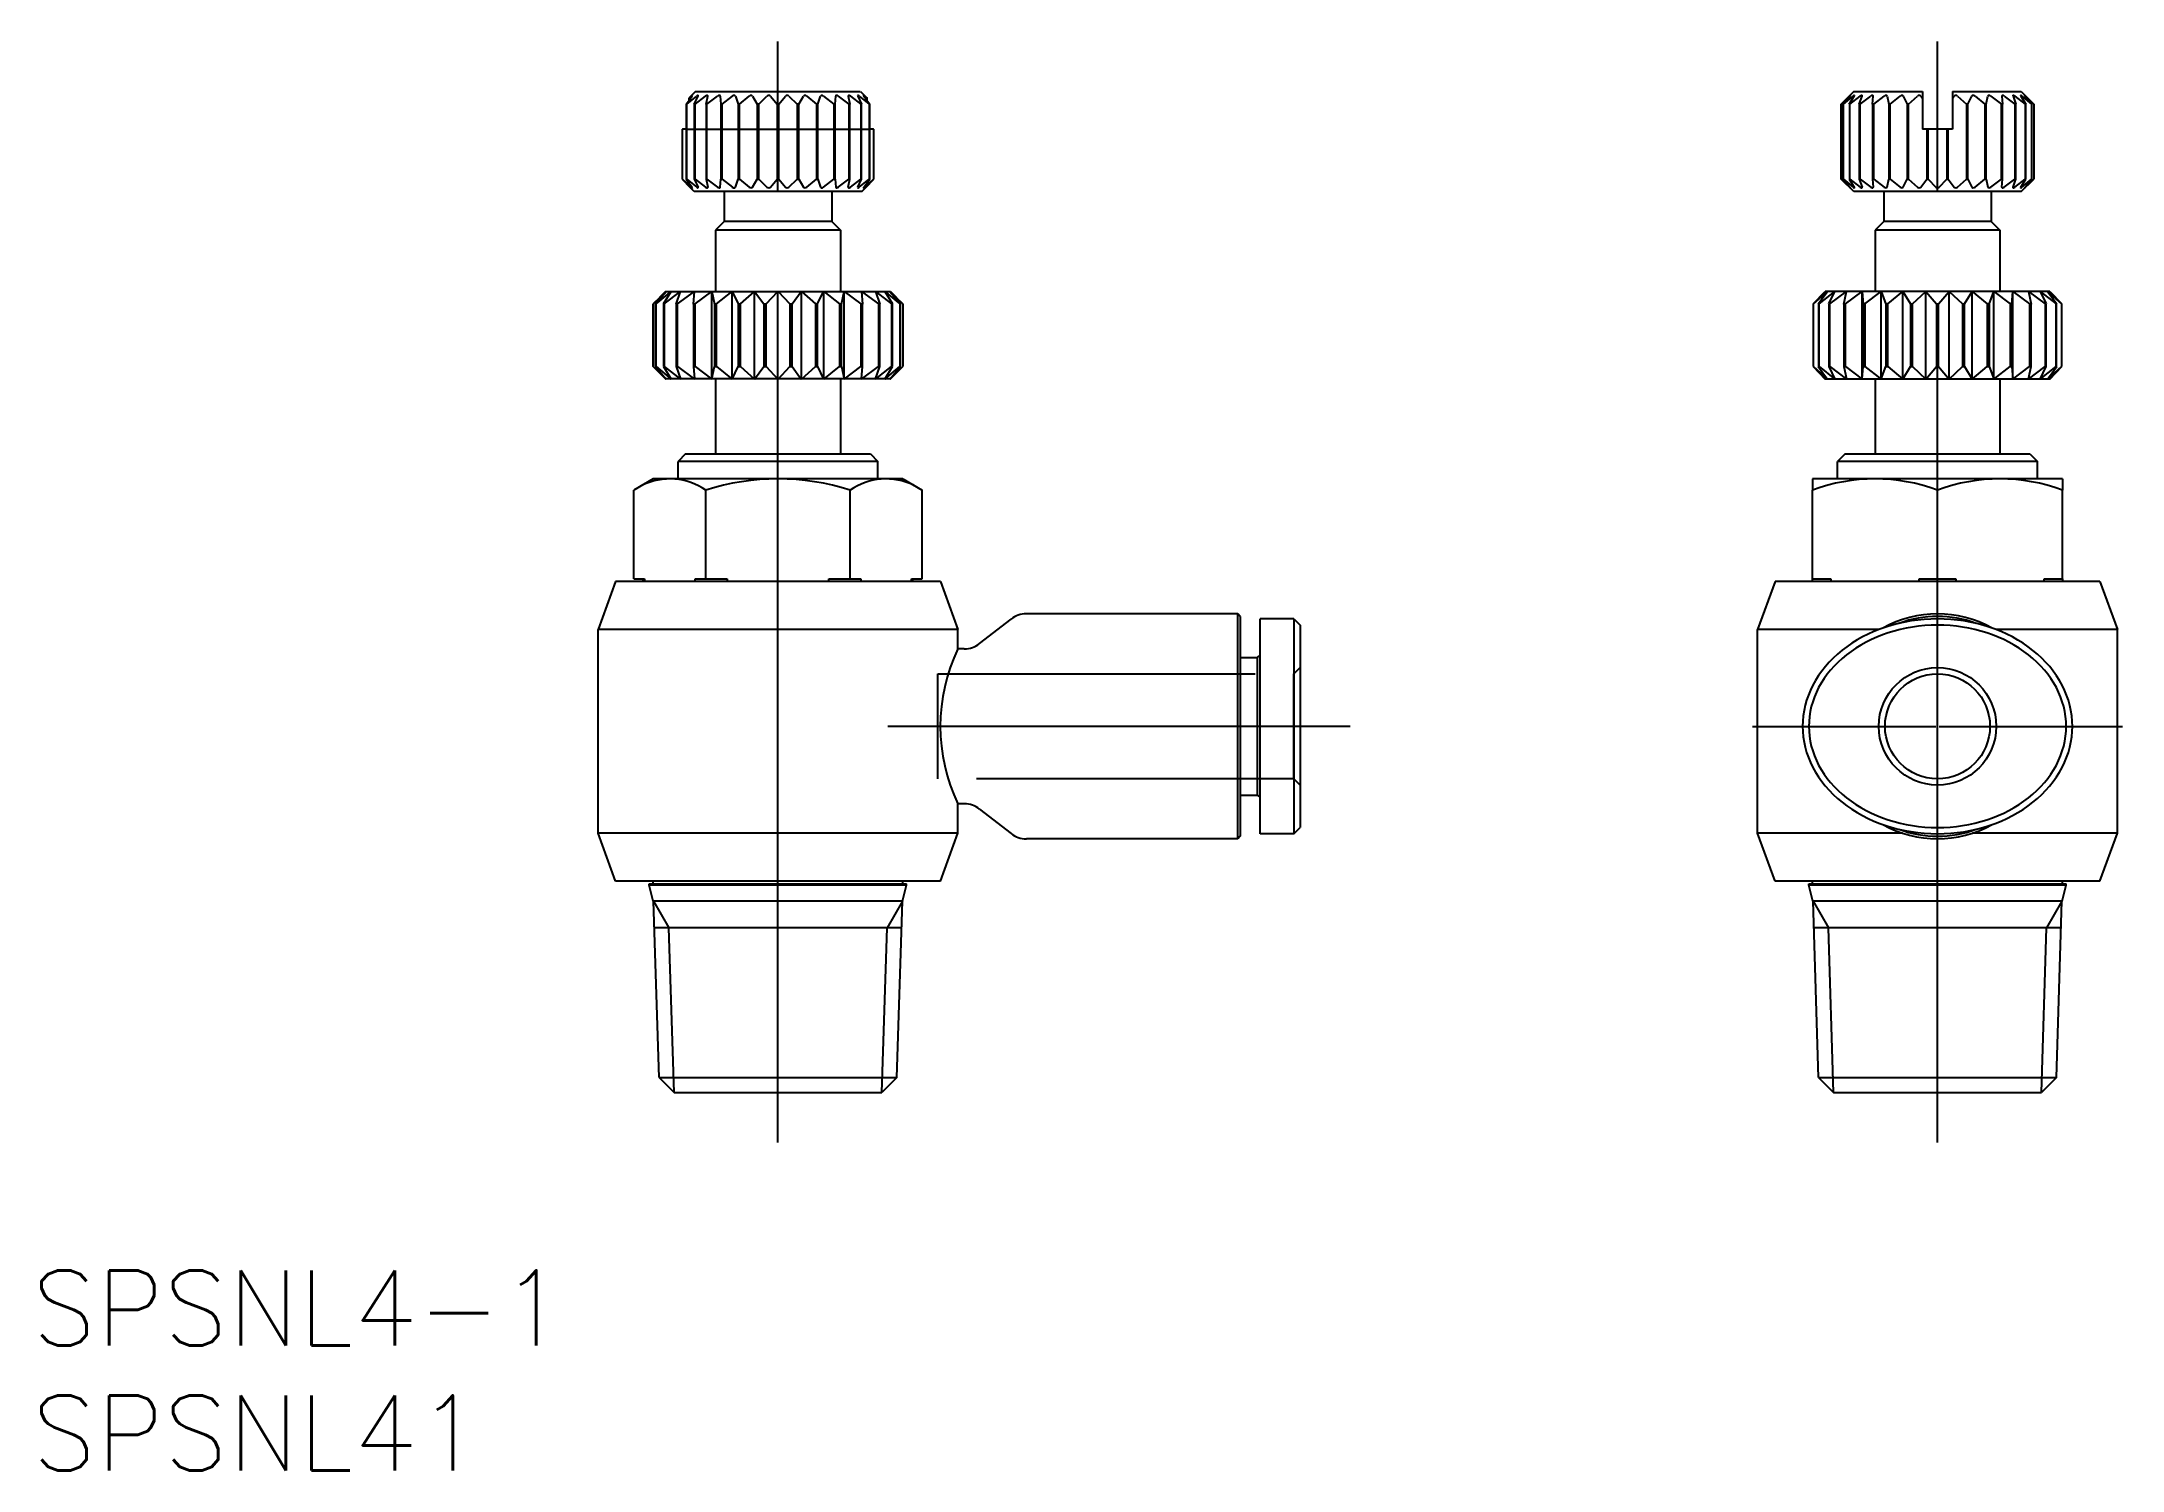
# Model space of a CAD drawing. Extents: x -75.9 to 7.4, y -29.8 to 27.4.
import ezdxf

# ---------------------------------------------------------------- set-up
doc = ezdxf.new("R2010")
doc.units = 0
doc.linetypes.add('CENTER', pattern=[50.8, 31.75, -6.35, 6.35, -6.35])
doc.linetypes.add('DASHED', pattern=[19.05, 12.7, -6.35])
doc.layers.get('0').update_dxf_attribs({"linetype": 'CONTINUOUS'})
doc.layers.add('CENTER', color=1, linetype='CENTER')
doc.styles.get("Standard").update_dxf_attribs({"font": 'txt.shx', "height": 3, "bigfont": 'bigfont.shx'})

# ---------------------------------------------------------------- blocks, each defined once
blk = doc.blocks.new('*U2')
at = {"color": 7, "linetype": 'CONTINUOUS'}
blk.add_text('SPSNL41', height=3, dxfattribs=at).set_placement((-76.274, -29.774))
blk = doc.blocks.new('*U3')
at = {"color": 7, "linetype": 'CONTINUOUS'}
blk.add_text('SPSNL4-1', height=3, dxfattribs=at).set_placement((-76.274, -24.774))

msp = doc.modelspace()

# ---------------------------------------------------------------- linework, layer by layer
at = {"color": 7, "linetype": 'CONTINUOUS'}
for p, q in [((-50.085, 24.901), (-49.852, 25.221)), ((-50.067, 24.901), (-49.667, 25.221)), ((-49.709, 25.4), (-49.98, 25.134)), ((-49.88, 25.22), (-49.98, 25.134)), ((-49.98, 25.134), (-49.98, 25.046)), ((-49.763, 24.9), (-49.61, 25.22)), ((-49.734, 24.901), (-49.311, 25.221)), ((-49.709, 25.4), (-43.118, 25.4)), ((-49.294, 24.9), (-49.227, 25.22)), ((-49.256, 24.901), (-48.828, 25.221)), ((-48.722, 25.22), (-48.7, 24.9)), ((-48.653, 24.901), (-48.24, 25.221)), ((-48.116, 25.22), (-48.006, 24.9)), ((-47.953, 24.901), (-47.572, 25.221)), ((-47.436, 25.221), (-47.242, 24.9)), ((-47.186, 24.901), (-46.854, 25.221)), ((-46.711, 25.221), (-46.442, 24.901)), ((-46.385, 24.901), (-46.116, 25.221)), ((-45.973, 25.221), (-45.641, 24.901)), ((-45.585, 24.9), (-45.391, 25.221)), ((-45.255, 25.221), (-44.873, 24.901)), ((-44.821, 24.9), (-44.711, 25.22)), ((-44.587, 25.221), (-44.173, 24.901)), ((-44.127, 24.9), (-44.104, 25.22)), ((-43.998, 25.221), (-43.571, 24.901)), ((-43.599, 25.22), (-43.532, 24.9)), ((-43.516, 25.221), (-43.093, 24.901)), ((-43.217, 25.22), (-43.064, 24.9)), ((-43.159, 25.221), (-42.76, 24.901)), ((-43.117, 25.4), (-42.847, 25.134)), ((-42.975, 25.221), (-42.742, 24.901)), ((-42.946, 25.22), (-42.847, 25.134)), ((-42.847, 25.046), (-42.847, 25.134)), ((-3.851, 24.901), (-3.518, 25.221)), ((-3.35, 25.4), (-3.85, 24.9)), ((-3.773, 24.901), (-3.504, 25.221)), ((-3.76, 24.901), (-3.379, 25.221)), ((-3.53, 24.9), (-3.336, 25.221)), ((-3.506, 24.901), (-3.093, 25.221)), ((-3.35, 25.4), (-0.6, 25.4)), ((-3.132, 24.9), (-3.022, 25.22)), ((-3.098, 24.901), (-2.671, 25.221)), ((-2.598, 24.9), (-2.576, 25.22)), ((-2.555, 24.901), (-2.133, 25.221)), ((-2.017, 25.22), (-1.95, 24.9)), ((-1.9, 24.901), (-1.501, 25.221)), ((-1.37, 25.22), (-1.217, 24.9)), ((-1.163, 24.901), (-0.804, 25.221)), ((-0.665, 25.22), (-0.6, 25.134)), ((-0.6, 25.4), (-0.6, 23.9)), ((0.6, 25.4), (3.35, 25.4)), ((0.6, 25.4), (0.6, 23.9)), ((0.6, 25.133), (0.664, 25.221)), ((0.804, 25.221), (1.163, 24.901)), ((1.217, 24.9), (1.37, 25.22)), ((1.501, 25.221), (1.9, 24.901)), ((1.95, 24.9), (2.017, 25.22)), ((2.133, 25.221), (2.555, 24.901)), ((2.576, 25.22), (2.598, 24.9)), ((2.671, 25.221), (3.098, 24.901)), ((3.022, 25.22), (3.132, 24.9)), ((3.093, 25.221), (3.506, 24.901)), ((3.336, 25.221), (3.53, 24.9)), ((3.35, 25.4), (3.85, 24.9)), ((3.379, 25.221), (3.76, 24.901)), ((3.504, 25.221), (3.773, 24.901)), ((3.518, 25.221), (3.851, 24.901)), ((-50.066, 24.9), (-50.084, 24.9)), ((-50.084, 24.9), (-50.084, 21.9)), ((-50.066, 21.9), (-50.066, 24.9)), ((-49.733, 24.9), (-49.762, 24.9)), ((-49.762, 24.9), (-49.762, 21.9)), ((-49.733, 21.9), (-49.733, 24.9)), ((-49.255, 24.9), (-49.294, 24.9)), ((-49.294, 24.9), (-49.294, 21.9)), ((-49.255, 21.9), (-49.255, 24.9)), ((-48.653, 24.9), (-48.7, 24.9)), ((-48.7, 24.9), (-48.7, 21.9)), ((-48.653, 21.9), (-48.653, 24.9)), ((-47.952, 24.9), (-48.006, 24.9)), ((-48.006, 24.9), (-48.006, 21.9)), ((-47.952, 21.9), (-47.952, 24.9)), ((-47.185, 24.9), (-47.242, 24.9)), ((-47.242, 24.9), (-47.242, 21.9)), ((-47.185, 21.9), (-47.185, 24.9)), ((-46.384, 24.9), (-46.443, 24.9)), ((-46.443, 24.9), (-46.443, 21.9)), ((-46.384, 21.9), (-46.384, 24.9)), ((-45.584, 24.9), (-45.642, 24.9)), ((-45.642, 24.9), (-45.642, 21.9)), ((-45.584, 21.9), (-45.584, 24.9)), ((-44.821, 24.9), (-44.874, 24.9)), ((-44.874, 24.9), (-44.874, 21.9)), ((-44.821, 21.9), (-44.821, 24.9)), ((-44.127, 24.9), (-44.174, 24.9)), ((-44.174, 24.9), (-44.174, 21.9)), ((-44.127, 21.9), (-44.127, 24.9)), ((-43.533, 24.9), (-43.572, 24.9)), ((-43.572, 24.9), (-43.572, 21.9)), ((-43.533, 21.9), (-43.533, 24.9)), ((-43.065, 24.9), (-43.094, 24.9)), ((-43.094, 24.9), (-43.094, 21.9)), ((-43.065, 21.9), (-43.065, 24.9)), ((-42.743, 24.9), (-42.761, 24.9)), ((-42.761, 24.9), (-42.761, 21.9)), ((-42.743, 21.9), (-42.743, 24.9)), ((-3.85, 21.9), (-3.85, 24.9)), ((-3.85, 24.9), (-3.85, 24.9)), ((-3.85, 24.9), (-3.85, 21.9)), ((-3.772, 24.9), (-3.772, 21.9)), ((-3.76, 24.9), (-3.772, 24.9)), ((-3.76, 21.9), (-3.76, 24.9)), ((-3.529, 24.9), (-3.529, 21.9)), ((-3.505, 24.9), (-3.529, 24.9)), ((-3.505, 21.9), (-3.505, 24.9)), ((-3.132, 24.9), (-3.132, 21.9)), ((-3.097, 24.9), (-3.132, 24.9)), ((-3.097, 21.9), (-3.097, 24.9)), ((-2.598, 24.9), (-2.598, 21.9)), ((-2.554, 24.9), (-2.598, 24.9)), ((-2.554, 21.9), (-2.554, 24.9)), ((-1.95, 24.9), (-1.95, 21.9)), ((-1.9, 24.9), (-1.95, 24.9)), ((-1.9, 21.9), (-1.9, 24.9)), ((-1.218, 24.9), (-1.218, 21.9)), ((-1.162, 24.9), (-1.218, 24.9)), ((-1.162, 21.9), (-1.162, 24.9)), ((1.162, 24.9), (1.162, 21.9)), ((1.218, 24.9), (1.162, 24.9)), ((1.218, 21.9), (1.218, 24.9)), ((1.9, 24.9), (1.9, 21.9)), ((1.95, 24.9), (1.9, 24.9)), ((1.95, 21.9), (1.95, 24.9)), ((2.554, 24.9), (2.554, 21.9)), ((2.598, 24.9), (2.554, 24.9)), ((2.598, 21.9), (2.598, 24.9)), ((3.097, 24.9), (3.097, 21.9)), ((3.132, 24.9), (3.097, 24.9)), ((3.132, 21.9), (3.132, 24.9)), ((3.505, 24.9), (3.505, 21.9)), ((3.529, 24.9), (3.505, 24.9)), ((3.529, 21.9), (3.529, 24.9)), ((3.76, 24.9), (3.76, 21.9)), ((3.772, 24.9), (3.76, 24.9)), ((3.772, 21.9), (3.772, 24.9)), ((3.85, 24.9), (3.85, 21.9)), ((3.85, 24.9), (3.85, 24.9)), ((3.85, 24.9), (3.85, 21.9)), ((-50.245, 23.9), (-50.239, 23.9)), ((-50.245, 23.9), (-50.245, 21.9)), ((-50.084, 23.9), (-50.239, 23.9)), ((-50.239, 21.9), (-50.239, 23.9)), ((-42.588, 23.9), (-42.743, 23.9)), ((-42.588, 23.9), (-42.581, 23.9)), ((-42.588, 23.9), (-42.588, 21.9)), ((-42.581, 21.9), (-42.581, 23.9)), ((0.6, 23.9), (-0.6, 23.9)), ((-0.432, 23.9), (-0.432, 21.9)), ((-0.373, 21.9), (-0.373, 23.9)), ((0.373, 23.9), (0.373, 21.9)), ((0.432, 21.9), (0.432, 23.9)), ((-50.246, 21.899), (-49.944, 21.579)), ((-50.245, 21.9), (-50.239, 21.9)), ((-50.24, 21.899), (-49.881, 21.579)), ((-50.085, 21.899), (-49.852, 21.579)), ((-50.084, 21.9), (-50.066, 21.9)), ((-50.067, 21.899), (-49.667, 21.579)), ((-49.763, 21.9), (-49.61, 21.58)), ((-49.762, 21.9), (-49.733, 21.9)), ((-49.734, 21.899), (-49.311, 21.579)), ((-49.294, 21.9), (-49.255, 21.9)), ((-49.294, 21.9), (-49.227, 21.58)), ((-49.256, 21.899), (-48.828, 21.579)), ((-48.722, 21.58), (-48.7, 21.9)), ((-48.7, 21.9), (-48.653, 21.9)), ((-48.653, 21.899), (-48.24, 21.579)), ((-48.116, 21.58), (-48.006, 21.9)), ((-48.006, 21.9), (-47.952, 21.9)), ((-47.953, 21.899), (-47.572, 21.579)), ((-47.436, 21.579), (-47.242, 21.9)), ((-47.242, 21.9), (-47.185, 21.9)), ((-47.186, 21.899), (-46.854, 21.579)), ((-46.711, 21.579), (-46.442, 21.899)), ((-46.443, 21.9), (-46.384, 21.9)), ((-46.385, 21.899), (-46.116, 21.579)), ((-45.973, 21.579), (-45.641, 21.899)), ((-45.642, 21.9), (-45.584, 21.9)), ((-45.585, 21.9), (-45.391, 21.579)), ((-45.255, 21.579), (-44.873, 21.899)), ((-44.874, 21.9), (-44.821, 21.9)), ((-44.821, 21.9), (-44.711, 21.58)), ((-44.587, 21.579), (-44.173, 21.899)), ((-44.174, 21.9), (-44.127, 21.9)), ((-44.127, 21.9), (-44.104, 21.58)), ((-43.998, 21.579), (-43.571, 21.899)), ((-43.599, 21.58), (-43.532, 21.9)), ((-43.572, 21.9), (-43.533, 21.9)), ((-43.516, 21.579), (-43.093, 21.899)), ((-43.217, 21.58), (-43.064, 21.9)), ((-43.159, 21.579), (-42.76, 21.899)), ((-43.094, 21.9), (-43.065, 21.9)), ((-42.975, 21.579), (-42.742, 21.899)), ((-42.946, 21.579), (-42.587, 21.899)), ((-42.883, 21.579), (-42.581, 21.899)), ((-42.761, 21.9), (-42.743, 21.9)), ((-42.588, 21.9), (-42.581, 21.9)), ((-3.851, 21.899), (-3.518, 21.579)), ((-3.85, 21.9), (-3.85, 21.9)), ((-3.35, 21.4), (-3.85, 21.9)), ((-3.773, 21.899), (-3.504, 21.579)), ((-3.772, 21.9), (-3.76, 21.9)), ((-3.76, 21.899), (-3.379, 21.579)), ((-3.53, 21.9), (-3.336, 21.579)), ((-3.529, 21.9), (-3.505, 21.9)), ((-3.506, 21.899), (-3.093, 21.579)), ((-3.132, 21.9), (-3.022, 21.58)), ((-3.132, 21.9), (-3.097, 21.9)), ((-3.098, 21.899), (-2.671, 21.579)), ((-2.598, 21.9), (-2.576, 21.58)), ((-2.598, 21.9), (-2.554, 21.9)), ((-2.555, 21.899), (-2.133, 21.579)), ((-2.017, 21.58), (-1.95, 21.9)), ((-1.95, 21.9), (-1.9, 21.9)), ((-1.9, 21.899), (-1.501, 21.579)), ((-1.37, 21.58), (-1.217, 21.9)), ((-1.218, 21.9), (-1.162, 21.9)), ((-1.163, 21.899), (-0.804, 21.579)), ((-0.664, 21.579), (-0.431, 21.899)), ((-0.432, 21.9), (-0.373, 21.9)), ((-0.374, 21.899), (-0.072, 21.579)), ((0.072, 21.579), (0.374, 21.899)), ((0.373, 21.9), (0.432, 21.9)), ((0.431, 21.899), (0.664, 21.579)), ((0.804, 21.579), (1.163, 21.899)), ((1.162, 21.9), (1.218, 21.9)), ((1.217, 21.9), (1.37, 21.58)), ((1.501, 21.579), (1.9, 21.899)), ((1.9, 21.9), (1.95, 21.9)), ((1.95, 21.9), (2.017, 21.58)), ((2.133, 21.579), (2.555, 21.899)), ((2.554, 21.9), (2.598, 21.9)), ((2.576, 21.58), (2.598, 21.9)), ((2.671, 21.579), (3.098, 21.899)), ((3.022, 21.58), (3.132, 21.9)), ((3.093, 21.579), (3.506, 21.899)), ((3.097, 21.9), (3.132, 21.9)), ((3.336, 21.579), (3.53, 21.9)), ((3.35, 21.4), (3.85, 21.9)), ((3.379, 21.579), (3.76, 21.899)), ((3.504, 21.579), (3.773, 21.899)), ((3.505, 21.9), (3.529, 21.9)), ((3.518, 21.579), (3.851, 21.899)), ((3.76, 21.9), (3.772, 21.9)), ((3.85, 21.9), (3.85, 21.9)), ((-49.913, 21.55), (-49.944, 21.579)), ((-49.763, 21.4), (-49.913, 21.55)), ((-43.063, 21.4), (-49.763, 21.4)), ((-48.563, 21.4), (-48.563, 20.2)), ((-44.263, 21.4), (-44.263, 20.2)), ((-43.063, 21.4), (-42.913, 21.55)), ((-42.946, 21.579), (-42.946, 21.579)), ((-42.913, 21.55), (-42.883, 21.579)), ((3.35, 21.4), (-3.35, 21.4)), ((-2.15, 21.4), (-2.15, 20.2)), ((2.15, 21.4), (2.15, 20.2)), ((-48.563, 20.2), (-48.913, 19.85)), ((-44.263, 20.2), (-48.563, 20.2)), ((-44.263, 20.2), (-43.913, 19.85)), ((-2.15, 20.2), (-2.5, 19.85)), ((2.15, 20.2), (-2.15, 20.2)), ((2.15, 20.2), (2.5, 19.85)), ((-43.913, 19.85), (-48.913, 19.85)), ((-48.913, 19.85), (-48.913, 17.4)), ((-43.913, 19.85), (-43.913, 17.4)), ((2.5, 19.85), (-2.5, 19.85)), ((-2.5, 19.85), (-2.5, 17.4)), ((2.5, 19.85), (2.5, 17.4)), ((-51.415, 16.902), (-50.891, 17.402)), ((-50.913, 17.4), (-51.413, 16.9)), ((-51.413, 16.9), (-51.413, 16.9)), ((-51.413, 16.9), (-51.413, 14.4)), ((-51.413, 14.4), (-51.413, 16.9)), ((-51.315, 16.901), (-50.891, 17.402)), ((-51.294, 16.9), (-51.313, 16.9)), ((-51.313, 16.9), (-51.313, 14.4)), ((-51.296, 16.902), (-50.695, 17.402)), ((-51.294, 14.4), (-51.294, 16.9)), ((-51.001, 16.901), (-50.695, 17.401)), ((-50.962, 16.9), (-50.999, 16.9)), ((-50.999, 16.9), (-50.999, 14.4)), ((-50.964, 16.902), (-50.312, 17.402)), ((-50.962, 14.4), (-50.962, 16.9)), ((-50.913, 17.4), (-41.913, 17.4)), ((-50.486, 16.9), (-50.312, 17.4)), ((-50.431, 16.9), (-50.485, 16.9)), ((-50.485, 16.9), (-50.485, 14.4)), ((-50.433, 16.902), (-49.759, 17.403)), ((-50.431, 14.4), (-50.431, 16.9)), ((-49.793, 16.9), (-49.758, 17.4)), ((-49.725, 16.9), (-49.793, 16.9)), ((-49.793, 16.9), (-49.793, 14.4)), ((-49.726, 16.902), (-49.06, 17.403)), ((-49.725, 14.4), (-49.725, 16.9)), ((-49.058, 13.9), (-49.058, 17.4)), ((-49.058, 17.4), (-48.952, 16.9)), ((-48.874, 16.9), (-48.953, 16.9)), ((-48.953, 16.9), (-48.953, 14.4)), ((-48.875, 16.902), (-48.246, 17.402)), ((-48.874, 14.4), (-48.874, 16.9)), ((-48.244, 13.9), (-48.244, 17.4)), ((-48.242, 17.401), (-48.001, 16.901)), ((-47.915, 16.9), (-48.002, 16.9)), ((-48.002, 16.9), (-48.002, 14.4)), ((-47.917, 16.902), (-47.351, 17.402)), ((-47.915, 14.4), (-47.915, 16.9)), ((-47.349, 13.9), (-47.349, 17.4)), ((-47.347, 17.401), (-46.98, 16.901)), ((-46.891, 16.9), (-46.981, 16.9)), ((-46.981, 16.9), (-46.981, 14.4)), ((-46.892, 16.902), (-46.415, 17.402)), ((-46.891, 14.4), (-46.891, 16.9)), ((-46.413, 13.9), (-46.413, 17.4)), ((-46.411, 17.402), (-45.935, 16.902)), ((-45.845, 16.9), (-45.936, 16.9)), ((-45.936, 16.9), (-45.936, 14.4)), ((-45.847, 16.901), (-45.48, 17.401)), ((-45.845, 14.4), (-45.845, 16.9)), ((-45.478, 13.9), (-45.478, 17.4)), ((-45.476, 17.402), (-44.91, 16.902)), ((-44.825, 16.9), (-44.912, 16.9)), ((-44.912, 16.9), (-44.912, 14.4)), ((-44.826, 16.901), (-44.585, 17.401)), ((-44.825, 14.4), (-44.825, 16.9)), ((-44.583, 13.9), (-44.583, 17.4)), ((-44.581, 17.402), (-43.951, 16.902)), ((-43.874, 16.9), (-43.953, 16.9)), ((-43.953, 16.9), (-43.953, 14.4)), ((-43.875, 16.9), (-43.769, 17.4)), ((-43.874, 14.4), (-43.874, 16.9)), ((-43.768, 13.9), (-43.768, 17.4)), ((-43.766, 17.403), (-43.1, 16.902)), ((-43.034, 16.9), (-43.102, 16.9)), ((-43.102, 16.9), (-43.102, 14.4)), ((-43.069, 17.4), (-43.034, 16.9)), ((-43.067, 17.403), (-42.394, 16.902)), ((-43.034, 14.4), (-43.034, 16.9)), ((-42.515, 17.4), (-42.341, 16.9)), ((-42.514, 17.402), (-41.863, 16.902)), ((-42.342, 16.9), (-42.395, 16.9)), ((-42.395, 16.9), (-42.395, 14.4)), ((-42.342, 14.4), (-42.342, 16.9)), ((-42.132, 17.402), (-41.531, 16.902)), ((-42.132, 17.401), (-41.826, 16.901)), ((-41.936, 17.402), (-41.512, 16.901)), ((-41.936, 17.402), (-41.412, 16.902)), ((-41.913, 17.4), (-41.413, 16.9)), ((-41.827, 16.9), (-41.864, 16.9)), ((-41.864, 16.9), (-41.864, 14.4)), ((-41.827, 14.4), (-41.827, 16.9)), ((-41.513, 16.9), (-41.532, 16.9)), ((-41.532, 16.9), (-41.532, 14.4)), ((-41.513, 14.4), (-41.513, 16.9)), ((-41.413, 16.9), (-41.414, 16.9)), ((-41.414, 16.9), (-41.414, 14.4)), ((-41.413, 16.9), (-41.413, 14.4)), ((-4.979, 16.902), (-4.502, 17.402)), ((-4.977, 16.9), (-4.977, 14.4)), ((-4.968, 16.9), (-4.977, 16.9)), ((-4.969, 16.902), (-4.404, 17.402)), ((-4.968, 14.4), (-4.968, 16.9)), ((-4.771, 16.901), (-4.404, 17.401)), ((-4.769, 16.9), (-4.769, 14.4)), ((-4.741, 16.9), (-4.769, 16.9)), ((-4.743, 16.902), (-4.113, 17.402)), ((-4.741, 14.4), (-4.741, 16.9)), ((4.502, 17.402), (-4.502, 17.402)), ((-4.354, 16.901), (-4.113, 17.401)), ((-4.353, 16.9), (-4.353, 14.4)), ((-4.307, 16.9), (-4.353, 16.9)), ((-4.309, 16.902), (-3.642, 17.403)), ((-4.307, 14.4), (-4.307, 16.9)), ((-3.747, 16.9), (-3.641, 17.4)), ((-3.746, 16.9), (-3.746, 14.4)), ((-3.685, 16.9), (-3.746, 16.9)), ((-3.687, 16.902), (-3.013, 17.403)), ((-3.685, 14.4), (-3.685, 16.9)), ((-3.011, 13.9), (-3.011, 17.4)), ((-3.011, 17.4), (-2.976, 16.9)), ((-2.976, 16.9), (-2.976, 14.4)), ((-2.902, 16.9), (-2.976, 16.9)), ((-2.903, 16.902), (-2.252, 17.402)), ((-2.902, 14.4), (-2.902, 16.9)), ((-2.25, 13.9), (-2.25, 17.4)), ((-2.249, 17.4), (-2.074, 16.9)), ((-2.075, 16.9), (-2.075, 14.4)), ((-1.992, 16.9), (-2.075, 16.9)), ((-1.993, 16.902), (-1.393, 17.402)), ((-1.992, 14.4), (-1.992, 16.9)), ((-1.391, 13.9), (-1.391, 17.4)), ((-1.389, 17.401), (-1.083, 16.901)), ((-1.084, 16.9), (-1.084, 14.4)), ((-0.995, 16.9), (-1.084, 16.9)), ((-0.996, 16.902), (-0.472, 17.402)), ((-0.995, 14.4), (-0.995, 16.9)), ((-0.47, 13.9), (-0.47, 17.4)), ((-0.468, 17.402), (-0.044, 16.901)), ((-0.046, 16.9), (-0.046, 14.4)), ((0.046, 16.9), (-0.046, 16.9)), ((0.044, 16.901), (0.468, 17.402)), ((0.046, 14.4), (0.046, 16.9)), ((0.47, 13.9), (0.47, 17.4)), ((0.472, 17.402), (0.996, 16.902)), ((0.995, 16.9), (0.995, 14.4)), ((1.084, 16.9), (0.995, 16.9)), ((1.083, 16.901), (1.389, 17.401)), ((1.084, 14.4), (1.084, 16.9)), ((1.391, 13.9), (1.391, 17.4)), ((1.393, 17.402), (1.993, 16.902)), ((1.992, 16.9), (1.992, 14.4)), ((2.075, 16.9), (1.992, 16.9)), ((2.074, 16.9), (2.249, 17.4)), ((2.075, 14.4), (2.075, 16.9)), ((2.25, 13.9), (2.25, 17.4)), ((2.252, 17.402), (2.903, 16.902)), ((2.902, 16.9), (2.902, 14.4)), ((2.976, 16.9), (2.902, 16.9)), ((2.976, 16.9), (3.011, 17.4)), ((2.976, 14.4), (2.976, 16.9)), ((3.011, 13.9), (3.011, 17.4)), ((3.013, 17.403), (3.687, 16.902)), ((3.641, 17.4), (3.747, 16.9)), ((3.642, 17.403), (4.309, 16.902)), ((3.685, 16.9), (3.685, 14.4)), ((3.746, 16.9), (3.685, 16.9)), ((3.746, 14.4), (3.746, 16.9)), ((4.113, 17.402), (4.743, 16.902)), ((4.113, 17.401), (4.354, 16.901)), ((4.307, 16.9), (4.307, 14.4)), ((4.353, 16.9), (4.307, 16.9)), ((4.353, 14.4), (4.353, 16.9)), ((4.404, 17.402), (4.969, 16.902)), ((4.404, 17.401), (4.771, 16.901)), ((4.502, 17.402), (4.979, 16.902)), ((4.741, 16.9), (4.741, 14.4)), ((4.769, 16.9), (4.741, 16.9)), ((4.769, 14.4), (4.769, 16.9)), ((4.968, 16.9), (4.968, 14.4)), ((4.977, 16.9), (4.968, 16.9)), ((4.977, 14.4), (4.977, 16.9)), ((-51.415, 14.398), (-50.891, 13.898)), ((-51.413, 14.4), (-51.413, 14.4)), ((-50.913, 13.9), (-51.413, 14.4)), ((-51.315, 14.399), (-50.891, 13.898)), ((-51.313, 14.4), (-51.294, 14.4)), ((-51.296, 14.398), (-50.695, 13.898)), ((-51.001, 14.399), (-50.695, 13.899)), ((-50.999, 14.4), (-50.962, 14.4)), ((-50.964, 14.398), (-50.312, 13.898)), ((-50.486, 14.4), (-50.312, 13.9)), ((-50.485, 14.4), (-50.431, 14.4)), ((-50.433, 14.398), (-49.759, 13.897)), ((-49.793, 14.4), (-49.725, 14.4)), ((-49.793, 14.4), (-49.758, 13.9)), ((-49.726, 14.398), (-49.06, 13.897)), ((-49.058, 13.9), (-48.952, 14.4)), ((-48.953, 14.4), (-48.874, 14.4)), ((-48.875, 14.398), (-48.246, 13.898)), ((-48.242, 13.899), (-48.001, 14.399)), ((-48.002, 14.4), (-47.915, 14.4)), ((-47.917, 14.398), (-47.351, 13.898)), ((-47.347, 13.899), (-46.98, 14.399)), ((-46.981, 14.4), (-46.891, 14.4)), ((-46.892, 14.398), (-46.415, 13.898)), ((-46.411, 13.898), (-45.935, 14.398)), ((-45.936, 14.4), (-45.845, 14.4)), ((-45.847, 14.399), (-45.48, 13.899)), ((-45.476, 13.898), (-44.91, 14.398)), ((-44.912, 14.4), (-44.825, 14.4)), ((-44.826, 14.399), (-44.585, 13.899)), ((-44.581, 13.898), (-43.951, 14.398)), ((-43.953, 14.4), (-43.874, 14.4)), ((-43.875, 14.4), (-43.769, 13.9)), ((-43.766, 13.897), (-43.1, 14.398)), ((-43.102, 14.4), (-43.034, 14.4)), ((-43.069, 13.9), (-43.034, 14.4)), ((-43.067, 13.897), (-42.394, 14.398)), ((-42.515, 13.9), (-42.341, 14.4)), ((-42.514, 13.898), (-41.863, 14.398)), ((-42.395, 14.4), (-42.342, 14.4)), ((-42.132, 13.899), (-41.826, 14.399)), ((-42.132, 13.898), (-41.531, 14.398)), ((-41.936, 13.898), (-41.512, 14.399)), ((-41.936, 13.898), (-41.412, 14.398)), ((-41.913, 13.9), (-41.413, 14.4)), ((-41.864, 14.4), (-41.827, 14.4)), ((-41.532, 14.4), (-41.513, 14.4)), ((-41.414, 14.4), (-41.413, 14.4)), ((-4.979, 14.398), (-4.502, 13.898)), ((-4.977, 14.4), (-4.968, 14.4)), ((-4.969, 14.398), (-4.404, 13.898)), ((-4.771, 14.399), (-4.404, 13.899)), ((-4.769, 14.4), (-4.741, 14.4)), ((-4.743, 14.398), (-4.113, 13.898)), ((-4.354, 14.399), (-4.113, 13.899)), ((-4.353, 14.4), (-4.307, 14.4)), ((-4.309, 14.398), (-3.642, 13.897)), ((-3.747, 14.4), (-3.641, 13.9)), ((-3.746, 14.4), (-3.685, 14.4)), ((-3.687, 14.398), (-3.013, 13.897)), ((-3.011, 13.9), (-2.976, 14.4)), ((-2.976, 14.4), (-2.902, 14.4)), ((-2.903, 14.398), (-2.252, 13.898)), ((-2.249, 13.9), (-2.074, 14.4)), ((-2.075, 14.4), (-1.992, 14.4)), ((-1.993, 14.398), (-1.393, 13.898)), ((-1.389, 13.899), (-1.083, 14.399)), ((-1.084, 14.4), (-0.995, 14.4)), ((-0.996, 14.398), (-0.472, 13.898)), ((-0.468, 13.898), (-0.044, 14.399)), ((-0.046, 14.4), (0.046, 14.4)), ((0.044, 14.399), (0.468, 13.898)), ((0.472, 13.898), (0.996, 14.398)), ((0.995, 14.4), (1.084, 14.4)), ((1.083, 14.399), (1.389, 13.899)), ((1.393, 13.898), (1.993, 14.398)), ((1.992, 14.4), (2.075, 14.4)), ((2.074, 14.4), (2.249, 13.9)), ((2.252, 13.898), (2.903, 14.398)), ((2.902, 14.4), (2.976, 14.4)), ((2.976, 14.4), (3.011, 13.9)), ((3.013, 13.897), (3.687, 14.398)), ((3.641, 13.9), (3.747, 14.4)), ((3.642, 13.897), (4.309, 14.398)), ((3.685, 14.4), (3.746, 14.4)), ((4.113, 13.899), (4.354, 14.399)), ((4.113, 13.898), (4.743, 14.398)), ((4.307, 14.4), (4.353, 14.4)), ((4.404, 13.899), (4.771, 14.399)), ((4.404, 13.898), (4.969, 14.398)), ((4.502, 13.898), (4.979, 14.398)), ((4.741, 14.4), (4.769, 14.4)), ((4.968, 14.4), (4.977, 14.4)), ((-41.913, 13.9), (-50.913, 13.9)), ((-48.913, 13.9), (-48.913, 10.9)), ((-43.913, 13.9), (-43.913, 10.9)), ((4.502, 13.898), (-4.502, 13.898)), ((-2.5, 13.9), (-2.5, 10.9)), ((2.5, 13.9), (2.5, 10.9)), ((-50.113, 10.9), (-50.413, 10.6)), ((-50.113, 10.9), (-42.713, 10.9)), ((-42.713, 10.9), (-42.413, 10.6)), ((-3.7, 10.9), (-4, 10.6)), ((-3.7, 10.9), (3.7, 10.9)), ((3.7, 10.9), (4, 10.6)), ((-42.413, 10.6), (-50.413, 10.6)), ((-50.413, 9.9), (-50.413, 10.6)), ((-42.413, 9.9), (-42.413, 10.6)), ((4, 10.6), (-4, 10.6)), ((-4, 9.9), (-4, 10.6)), ((4, 9.9), (4, 10.6)), ((-51.413, 9.9), (-52.187, 9.453)), ((-52.187, 5.9), (-52.187, 9.453)), ((-41.413, 9.9), (-51.413, 9.9)), ((-50.74, 9.9), (-50.747, 9.9)), ((-49.3, 5.9), (-49.3, 9.453)), ((-43.527, 5.9), (-43.527, 9.453)), ((-41.413, 9.9), (-40.64, 9.453)), ((-40.64, 5.9), (-40.64, 9.453)), ((-5, 9.9), (-5, 9.453)), ((-2.5, 9.9), (-5, 9.9)), ((-5, 5.9), (-5, 9.453)), ((2.5, 9.9), (-2.5, 9.9)), ((0, 5.9), (0, 9.453)), ((5, 9.9), (2.5, 9.9)), ((5, 9.9), (5, 9.453)), ((5, 5.9), (5, 9.453)), ((-52.187, 5.9), (-51.763, 5.9)), ((-51.813, 5.8), (-51.813, 5.9)), ((-51.763, 5.9), (-51.763, 5.8)), ((-49.724, 5.8), (-49.724, 5.9)), ((-49.724, 5.9), (-49.3, 5.9)), ((-49.3, 5.9), (-48.453, 5.9)), ((-48.453, 5.9), (-48.453, 5.8)), ((-44.374, 5.8), (-44.374, 5.9)), ((-44.374, 5.9), (-43.527, 5.9)), ((-43.527, 5.9), (-43.103, 5.9)), ((-43.103, 5.9), (-43.103, 5.8)), ((-41.063, 5.8), (-41.063, 5.9)), ((-41.063, 5.9), (-40.64, 5.9)), ((-41.013, 5.8), (-41.013, 5.9)), ((-5, 5.8), (-5, 5.9)), ((-5, 5.9), (-4.266, 5.9)), ((-4.266, 5.9), (-4.266, 5.8)), ((-0.734, 5.8), (-0.734, 5.9)), ((-0.734, 5.9), (0, 5.9)), ((0, 5.9), (0.734, 5.9)), ((0.734, 5.9), (0.734, 5.8)), ((4.266, 5.8), (4.266, 5.9)), ((4.266, 5.9), (5, 5.9)), ((5, 5.9), (5, 5.8)), ((-52.913, 5.8), (-53.613, 3.877)), ((-39.913, 5.8), (-52.913, 5.8)), ((-39.913, 5.8), (-39.213, 3.877)), ((-6.5, 5.8), (-7.2, 3.877)), ((6.5, 5.8), (-6.5, 5.8)), ((6.5, 5.8), (7.2, 3.877)), ((-38.343, 3.311), (-37.084, 4.289)), ((-28.013, 4.5), (-36.47, 4.5)), ((-28.013, -4.5), (-28.013, 4.5)), ((-27.913, 4.4), (-28.013, 4.5)), ((-27.913, 4.4), (-27.913, -4.4)), ((-25.763, 4.3), (-27.113, 4.3)), ((-27.113, -4.3), (-27.113, 4.3)), ((-25.763, 4.3), (-25.513, 4.05)), ((-25.763, 4.3), (-25.763, -4.3)), ((-39.213, 3.877), (-53.613, 3.877)), ((-53.613, -4.277), (-53.613, 3.877)), ((-39.213, 3.1), (-39.213, 3.877)), ((-25.513, 4.05), (-25.513, -4.05)), ((-2.336, 3.877), (-7.2, 3.877)), ((-7.2, -4.277), (-7.2, 3.877)), ((7.2, 3.877), (2.336, 3.877)), ((7.2, -4.277), (7.2, 3.877)), ((-38.956, 3.1), (-39.213, 3.1)), ((-27.913, 2.75), (-27.213, 2.75)), ((-27.213, 2.75), (-27.113, 2.85)), ((-27.213, -2.75), (-27.213, 2.75)), ((-38.956, -3.1), (-39.213, -3.1)), ((-39.213, -4.277), (-39.213, -3.1)), ((-38.343, -3.311), (-37.084, -4.289)), ((-27.913, -2.75), (-27.213, -2.75)), ((-27.213, -2.75), (-27.113, -2.85)), ((-25.763, -4.3), (-25.513, -4.05)), ((-39.213, -4.277), (-53.613, -4.277)), ((-52.913, -6.2), (-53.613, -4.277)), ((-39.913, -6.2), (-39.213, -4.277)), ((-28.013, -4.5), (-36.47, -4.5)), ((-27.913, -4.4), (-28.013, -4.5)), ((-25.763, -4.3), (-27.113, -4.3)), ((-1.4, -4.277), (-7.2, -4.277)), ((-6.5, -6.2), (-7.2, -4.277)), ((7.2, -4.277), (1.4, -4.277)), ((6.5, -6.2), (7.2, -4.277)), ((-39.913, -6.2), (-52.913, -6.2)), ((-51.563, -6.3), (-41.263, -6.3)), ((-51.563, -6.35), (-51.563, -6.3)), ((-41.263, -6.35), (-51.563, -6.35)), ((-51.403, -7), (-51.563, -6.35)), ((-51.413, -6.3), (-51.413, -6.2)), ((-41.423, -7), (-41.263, -6.35)), ((-41.413, -6.3), (-41.413, -6.2)), ((-41.263, -6.35), (-41.263, -6.3)), ((6.5, -6.2), (-6.5, -6.2)), ((-5.15, -6.3), (5.15, -6.3)), ((-5.15, -6.35), (-5.15, -6.3)), ((5.15, -6.35), (-5.15, -6.35)), ((-4.99, -7), (-5.15, -6.35)), ((-5, -6.3), (-5, -6.2)), ((4.99, -7), (5.15, -6.35)), ((5, -6.3), (5, -6.2)), ((5.15, -6.35), (5.15, -6.3)), ((-41.423, -7), (-51.403, -7)), ((-51.172, -14.05), (-51.392, -7)), ((-41.655, -14.05), (-41.434, -7)), ((4.99, -7), (-4.99, -7)), ((-4.759, -14.05), (-4.979, -7)), ((4.759, -14.05), (4.979, -7)), ((-41.468, -8.064), (-51.359, -8.064)), ((4.946, -8.064), (-4.946, -8.064)), ((-51.172, -14.05), (-41.655, -14.05)), ((-51.172, -14.05), (-50.572, -14.65)), ((-41.655, -14.05), (-42.254, -14.65)), ((-4.759, -14.05), (4.759, -14.05)), ((-4.759, -14.05), (-4.159, -14.65)), ((4.759, -14.05), (4.159, -14.65)), ((-50.572, -14.65), (-42.254, -14.65)), ((-4.159, -14.65), (4.159, -14.65))]:
    msp.add_line(p, q, dxfattribs=at)
at = {"color": 3, "linetype": 'DASHED'}
for p, q in [((-50.084, 23.9), (-42.743, 23.9)), ((-40.013, 2.1), (-25.763, 2.1)), ((-40.013, -2.1), (-40.013, 2.1)), ((-25.763, 2.1), (-25.513, 2.35)), ((-25.763, -2.1), (-25.763, 2.1)), ((-25.763, -2.1), (-40.013, -2.1)), ((-25.513, -2.35), (-25.763, -2.1))]:
    msp.add_line(p, q, dxfattribs=at)
at = {"color": 3, "linetype": 'CONTINUOUS'}
for p, q in [((-51.392, -7), (-50.778, -8.064)), ((-41.434, -7), (-42.049, -8.064)), ((-4.979, -7), (-4.365, -8.064)), ((4.979, -7), (4.365, -8.064)), ((-50.572, -14.65), (-50.778, -8.064)), ((-42.254, -14.65), (-42.049, -8.064)), ((-4.159, -14.65), (-4.365, -8.064)), ((4.159, -14.65), (4.365, -8.064))]:
    msp.add_line(p, q, dxfattribs=at)
at = {"color": 7, "linetype": 'CONTINUOUS'}
for points in [[(-5.4, 0.002, 0), (-5.394, -0.208, 0), (-5.374, -0.419, 0), (-5.342, -0.628, 0), (-5.296, -0.836, 0), (-5.238, -1.042, 0), (-5.168, -1.246, 0), (-5.085, -1.446, 0), (-4.989, -1.643, 0), (-4.882, -1.836, 0), (-4.763, -2.024, 0), (-4.632, -2.208, 0), (-4.491, -2.386, 0), (-4.338, -2.559, 0), (-4.175, -2.725, 0), (-4.002, -2.885, 0), (-3.819, -3.038, 0), (-3.627, -3.183, 0), (-3.427, -3.321, 0), (-3.218, -3.451, 0), (-3.001, -3.573, 0), (-2.777, -3.686, 0), (-2.547, -3.79, 0), (-2.31, -3.885, 0), (-2.068, -3.97, 0), (-1.82, -4.046, 0), (-1.569, -4.113, 0), (-1.313, -4.169, 0), (-1.055, -4.215, 0), (-0.794, -4.251, 0), (-0.53, -4.277, 0), (-0.266, -4.293, 0), (-0.001, -4.298, 0), (0.264, -4.293, 0), (0.528, -4.278, 0), (0.791, -4.252, 0), (1.052, -4.216, 0), (1.311, -4.17, 0), (1.566, -4.113, 0), (1.818, -4.047, 0), (2.065, -3.971, 0), (2.308, -3.886, 0), (2.544, -3.791, 0), (2.775, -3.687, 0), (2.999, -3.574, 0), (3.216, -3.453, 0), (3.425, -3.323, 0), (3.626, -3.185, 0), (3.818, -3.04, 0), (4, -2.887, 0), (4.173, -2.728, 0), (4.337, -2.561, 0), (4.489, -2.389, 0), (4.631, -2.211, 0), (4.762, -2.027, 0), (4.881, -1.839, 0), (4.988, -1.646, 0), (5.084, -1.449, 0), (5.167, -1.248, 0), (5.238, -1.045, 0), (5.296, -0.839, 0), (5.341, -0.631, 0), (5.374, -0.422, 0), (5.393, -0.212, 0), (5.4, -0.001, 0), (5.394, 0.21, 0), (5.374, 0.421, 0), (5.342, 0.63, 0), (5.296, 0.838, 0), (5.238, 1.044, 0), (5.168, 1.247, 0), (5.085, 1.448, 0), (4.989, 1.645, 0), (4.882, 1.838, 0), (4.763, 2.026, 0), (4.632, 2.21, 0), (4.491, 2.388, 0), (4.338, 2.561, 0), (4.175, 2.727, 0), (4.002, 2.887, 0), (3.819, 3.04, 0), (3.627, 3.185, 0), (3.427, 3.323, 0), (3.218, 3.453, 0), (3.001, 3.575, 0), (2.777, 3.688, 0), (2.547, 3.792, 0), (2.31, 3.887, 0), (2.068, 3.972, 0), (1.82, 4.048, 0), (1.569, 4.114, 0), (1.313, 4.171, 0), (1.055, 4.217, 0), (0.794, 4.253, 0), (0.531, 4.279, 0), (0.266, 4.295, 0), (0.001, 4.3, 0), (-0.264, 4.295, 0), (-0.528, 4.279, 0), (-0.791, 4.254, 0), (-1.052, 4.218, 0), (-1.311, 4.172, 0), (-1.566, 4.115, 0), (-1.818, 4.049, 0), (-2.065, 3.973, 0), (-2.308, 3.888, 0), (-2.544, 3.793, 0), (-2.775, 3.689, 0), (-2.999, 3.576, 0), (-3.216, 3.455, 0), (-3.425, 3.325, 0), (-3.626, 3.187, 0), (-3.817, 3.042, 0), (-4, 2.889, 0), (-4.173, 2.729, 0), (-4.337, 2.563, 0), (-4.489, 2.391, 0), (-4.631, 2.212, 0), (-4.762, 2.029, 0), (-4.881, 1.84, 0), (-4.988, 1.648, 0), (-5.084, 1.451, 0), (-5.167, 1.25, 0), (-5.238, 1.047, 0), (-5.296, 0.841, 0), (-5.341, 0.633, 0), (-5.374, 0.424, 0), (-5.393, 0.213, 0), (-5.4, 0.002, 0)], [(-5.15, 0, 0), (-5.144, -0.199, 0), (-5.125, -0.397, 0), (-5.094, -0.594, 0), (-5.051, -0.79, 0), (-4.996, -0.984, 0), (-4.928, -1.176, 0), (-4.849, -1.364, 0), (-4.758, -1.55, 0), (-4.656, -1.732, 0), (-4.542, -1.909, 0), (-4.417, -2.082, 0), (-4.282, -2.25, 0), (-4.136, -2.413, 0), (-3.981, -2.569, 0), (-3.816, -2.72, 0), (-3.642, -2.864, 0), (-3.459, -3.001, 0), (-3.267, -3.131, 0), (-3.068, -3.253, 0), (-2.861, -3.367, 0), (-2.648, -3.474, 0), (-2.428, -3.572, 0), (-2.202, -3.661, 0), (-1.971, -3.742, 0), (-1.735, -3.813, 0), (-1.495, -3.876, 0), (-1.251, -3.929, 0), (-1.005, -3.972, 0), (-0.756, -4.006, 0), (-0.505, -4.03, 0), (-0.253, -4.045, 0), (0, -4.05, 0), (0.253, -4.045, 0), (0.505, -4.03, 0), (0.756, -4.006, 0), (1.005, -3.972, 0), (1.251, -3.929, 0), (1.495, -3.876, 0), (1.735, -3.813, 0), (1.971, -3.742, 0), (2.202, -3.661, 0), (2.428, -3.572, 0), (2.648, -3.474, 0), (2.861, -3.367, 0), (3.068, -3.253, 0), (3.267, -3.131, 0), (3.459, -3.001, 0), (3.642, -2.864, 0), (3.816, -2.72, 0), (3.981, -2.569, 0), (4.137, -2.413, 0), (4.282, -2.25, 0), (4.417, -2.082, 0), (4.542, -1.909, 0), (4.656, -1.732, 0), (4.758, -1.55, 0), (4.849, -1.364, 0), (4.928, -1.176, 0), (4.996, -0.984, 0), (5.051, -0.79, 0), (5.094, -0.594, 0), (5.125, -0.397, 0), (5.144, -0.199, 0), (5.15, 0, 0), (5.144, 0.199, 0), (5.125, 0.397, 0), (5.094, 0.594, 0), (5.051, 0.79, 0), (4.996, 0.984, 0), (4.928, 1.176, 0), (4.849, 1.364, 0), (4.758, 1.55, 0), (4.656, 1.732, 0), (4.542, 1.909, 0), (4.417, 2.082, 0), (4.282, 2.25, 0), (4.137, 2.413, 0), (3.981, 2.569, 0), (3.816, 2.72, 0), (3.642, 2.864, 0), (3.459, 3.001, 0), (3.267, 3.131, 0), (3.068, 3.253, 0), (2.861, 3.367, 0), (2.648, 3.474, 0), (2.428, 3.572, 0), (2.202, 3.661, 0), (1.971, 3.742, 0), (1.735, 3.813, 0), (1.495, 3.876, 0), (1.251, 3.929, 0), (1.005, 3.972, 0), (0.756, 4.006, 0), (0.505, 4.03, 0), (0.253, 4.045, 0), (0, 4.05, 0), (-0.253, 4.045, 0), (-0.505, 4.03, 0), (-0.756, 4.006, 0), (-1.005, 3.972, 0), (-1.251, 3.929, 0), (-1.495, 3.876, 0), (-1.735, 3.813, 0), (-1.971, 3.742, 0), (-2.202, 3.661, 0), (-2.428, 3.572, 0), (-2.648, 3.474, 0), (-2.861, 3.367, 0), (-3.068, 3.253, 0), (-3.267, 3.131, 0), (-3.459, 3.001, 0), (-3.642, 2.864, 0), (-3.816, 2.72, 0), (-3.981, 2.569, 0), (-4.136, 2.413, 0), (-4.282, 2.25, 0), (-4.417, 2.082, 0), (-4.542, 1.909, 0), (-4.656, 1.732, 0), (-4.758, 1.55, 0), (-4.849, 1.364, 0), (-4.928, 1.176, 0), (-4.996, 0.984, 0), (-5.051, 0.79, 0), (-5.094, 0.594, 0), (-5.125, 0.397, 0), (-5.144, 0.199, 0), (-5.15, 0, 0)]]:
    msp.add_polyline3d(points, dxfattribs=at)
for radius in [2.35, 2.1]:
    msp.add_circle((0, 0), radius, dxfattribs=at)
for centre, radius, start, end in [((-49.746, 25.074), 0.199, 117.54702, 132.54649), ((-49.896, 25.267), 0.0641, 313.10294, 341.70093), ((-49.837, 25.248), 0.00219, 344.37505, 115.70582), ((-49.497, 24.978), 0.297, 114.58149, 124.9955), ((-49.612, 25.231), 0.019, 69.07903, 115.52717), ((-49.642, 25.244), 0.0396, 323.98894, 353.45104), ((-49.611, 25.241), 0.00907, 345.23245, 52.09769), ((-49.151, 24.971), 0.297, 111.60022, 122.64878), ((-49.247, 25.213), 0.0367, 68.33434, 110.87932), ((-49.245, 25.23), 0.0207, 330.48914, 54.73443), ((-48.728, 25.076), 0.177, 99.47619, 124.51019), ((-48.753, 25.219), 0.0308, 1.10342, 98.01544), ((-48.164, 25.128), 0.121, 81.17558, 129.48174), ((-48.159, 25.204), 0.0456, 21.11559, 72.65058), ((-47.493, 25.123), 0.126, 83.61109, 128.91893), ((-47.493, 25.18), 0.0699, 35.55078, 78.57746), ((-46.782, 25.148), 0.102, 45.49016, 134.34627), ((-46.044, 25.148), 0.102, 45.65373, 134.50984), ((-45.334, 25.18), 0.0699, 101.42254, 144.44922), ((-45.334, 25.123), 0.126, 51.08107, 96.38891), ((-44.668, 25.204), 0.0456, 107.34942, 158.88441), ((-44.663, 25.128), 0.121, 50.51826, 98.82442), ((-44.074, 25.219), 0.0308, 81.98456, 178.89658), ((-44.098, 25.076), 0.177, 55.48981, 80.52381), ((-43.581, 25.23), 0.0207, 125.26557, 209.51086), ((-43.58, 25.213), 0.0367, 69.12068, 111.66566), ((-43.676, 24.971), 0.297, 57.35122, 68.39978), ((-43.216, 25.241), 0.00907, 127.90231, 194.76755), ((-43.185, 25.244), 0.0396, 186.54896, 216.01106), ((-43.215, 25.231), 0.019, 64.47283, 110.92097), ((-43.33, 24.978), 0.297, 55.0045, 65.41851), ((-42.99, 25.248), 0.00219, 64.29418, 195.62495), ((-42.931, 25.267), 0.0641, 198.29907, 226.89706), ((-43.081, 25.074), 0.199, 47.45351, 62.45298), ((-2.461, 23.919), 1.677, 127.51193, 129.08369), ((-3.579, 25.308), 0.115, 311.07769, 328.74468), ((-3.481, 25.249), 0.0014, 58.03132, 140.13972), ((-3.483, 25.249), 0.00253, 325.91942, 12.52126), ((-3.209, 24.993), 0.285, 115.76809, 126.69551), ((-3.375, 25.255), 0.052, 318.40513, 345.3053), ((-3.329, 25.24), 0.0102, 67.32437, 110.6074), ((-3.33, 25.245), 0.00645, 335.81067, 45.39264), ((-2.954, 25.017), 0.247, 110.13069, 124.2618), ((-3.032, 25.236), 0.0144, 358.42299, 116.81924), ((-3.051, 25.236), 0.0329, 331.41583, 359.62437), ((-2.566, 25.069), 0.185, 102.19056, 124.61298), ((-2.6, 25.226), 0.0247, 346.67666, 102.67135), ((-2.045, 25.102), 0.148, 93.45117, 126.46241), ((-2.054, 25.212), 0.0376, 11.93204, 90.19685), ((-1.416, 25.108), 0.142, 90.31777, 126.91032), ((-1.421, 25.192), 0.0579, 29.44144, 86.06133), ((-0.735, 25.152), 0.0976, 43.99321, 135.14748), ((0.734, 25.15), 0.0994, 45.29239, 135.04264), ((1.421, 25.192), 0.0579, 93.93867, 150.55856), ((1.416, 25.108), 0.142, 53.08968, 89.68223), ((2.054, 25.212), 0.0376, 89.80315, 168.06796), ((2.045, 25.102), 0.148, 53.53759, 86.54883), ((2.6, 25.226), 0.0247, 77.32865, 193.32334), ((2.566, 25.069), 0.185, 55.38702, 77.80944), ((3.032, 25.236), 0.0144, 63.18076, 181.57701), ((3.051, 25.236), 0.0329, 180.37563, 208.58417), ((2.954, 25.017), 0.247, 55.7382, 69.86931), ((3.33, 25.245), 0.00645, 134.60736, 204.18933), ((3.375, 25.255), 0.052, 194.6947, 221.59487), ((3.329, 25.24), 0.0102, 69.3926, 112.67563), ((3.209, 24.993), 0.285, 53.30449, 64.23191), ((3.483, 25.249), 0.00253, 167.47874, 214.08058), ((3.481, 25.249), 0.0014, 39.86028, 121.96868), ((3.579, 25.308), 0.115, 211.25532, 228.92231), ((2.461, 23.919), 1.677, 50.91631, 52.48807), ((-49.677, 21.839), 0.33, 231.91186, 240.96069), ((-49.896, 21.533), 0.0641, 18.29907, 46.89706), ((-49.837, 21.552), 0.00219, 244.29418, 15.62495), ((-49.497, 21.822), 0.297, 235.0045, 245.41851), ((-49.612, 21.569), 0.019, 244.47283, 290.92097), ((-49.642, 21.556), 0.0396, 6.54896, 36.01106), ((-49.611, 21.559), 0.00907, 307.90231, 14.76755), ((-49.151, 21.829), 0.297, 237.35122, 248.39978), ((-49.247, 21.587), 0.0367, 249.12068, 291.66566), ((-49.245, 21.57), 0.0207, 305.26557, 29.51086), ((-48.728, 21.724), 0.177, 235.48981, 260.52381), ((-48.753, 21.581), 0.0308, 261.98456, 358.89658), ((-48.164, 21.672), 0.121, 230.51826, 278.82442), ((-48.159, 21.596), 0.0456, 287.34942, 338.88441), ((-47.493, 21.677), 0.126, 231.08107, 276.38891), ((-47.493, 21.62), 0.0699, 281.42254, 324.44922), ((-46.782, 21.652), 0.102, 225.65373, 314.50984), ((-46.044, 21.652), 0.102, 225.49016, 314.34627), ((-45.334, 21.62), 0.0699, 215.55078, 258.57746), ((-45.334, 21.677), 0.126, 263.61109, 308.91893), ((-44.668, 21.596), 0.0456, 201.11559, 252.65058), ((-44.663, 21.672), 0.121, 261.17558, 309.48174), ((-44.074, 21.581), 0.0308, 181.10342, 278.01544), ((-44.098, 21.724), 0.177, 279.47619, 304.51019), ((-43.581, 21.57), 0.0207, 150.48914, 234.73443), ((-43.58, 21.587), 0.0367, 248.33434, 290.87932), ((-43.676, 21.829), 0.297, 291.60022, 302.64878), ((-43.216, 21.559), 0.00907, 165.23245, 232.09769), ((-43.185, 21.556), 0.0396, 143.98894, 173.45104), ((-43.215, 21.569), 0.019, 249.07903, 295.52717), ((-43.33, 21.822), 0.297, 294.58149, 304.9955), ((-42.931, 21.533), 0.0641, 133.10294, 161.70093), ((-42.99, 21.552), 0.00219, 164.37505, 295.70582), ((-43.149, 21.839), 0.33, 299.03931, 308.08814), ((-2.461, 22.881), 1.677, 230.91631, 232.48807), ((-3.579, 21.492), 0.115, 31.25532, 48.92231), ((-3.481, 21.551), 0.0014, 219.86028, 301.96868), ((-3.483, 21.551), 0.00253, 347.47874, 34.08058), ((-3.209, 21.807), 0.285, 233.30449, 244.23191), ((-3.375, 21.545), 0.052, 14.6947, 41.59487), ((-3.329, 21.56), 0.0102, 249.3926, 292.67563), ((-3.33, 21.555), 0.00645, 314.60736, 24.18933), ((-2.954, 21.783), 0.247, 235.7382, 249.86931), ((-3.032, 21.564), 0.0144, 243.18076, 0), ((-3.051, 21.564), 0.033, 359.73693, 28.56577), ((-2.566, 21.731), 0.185, 235.38702, 257.80944), ((-2.6, 21.574), 0.0247, 257.32865, 13.32334), ((-2.045, 21.698), 0.148, 233.53759, 266.54883), ((-2.054, 21.588), 0.0376, 269.80315, 348.06796), ((-1.416, 21.692), 0.142, 233.08968, 269.68223), ((-1.421, 21.608), 0.0579, 273.93867, 330.55856), ((-0.734, 21.65), 0.0994, 225.29239, 315.04264), ((0, 21.653), 0.103, 225.87168, 314.12832), ((0.734, 21.65), 0.0994, 224.95736, 314.70761), ((1.421, 21.608), 0.0579, 209.44144, 266.06133), ((1.416, 21.692), 0.142, 270.31777, 306.91032), ((2.054, 21.588), 0.0376, 191.93204, 270.19685), ((2.045, 21.698), 0.148, 273.45117, 306.46241), ((2.6, 21.574), 0.0247, 166.67666, 282.67135), ((2.566, 21.731), 0.185, 282.19056, 304.61298), ((3.051, 21.564), 0.033, 151.43423, 180.26307), ((3.032, 21.564), 0.0144, 180, 296.81924), ((2.954, 21.783), 0.247, 290.13069, 304.2618), ((3.375, 21.545), 0.052, 138.40513, 165.3053), ((3.33, 21.555), 0.00645, 155.81067, 225.39264), ((3.329, 21.56), 0.0102, 247.32437, 290.6074), ((3.209, 21.807), 0.285, 295.76809, 306.69551), ((3.483, 21.551), 0.00253, 145.91942, 192.52126), ((3.481, 21.551), 0.0014, 238.03132, 320.13972), ((3.579, 21.492), 0.115, 131.07769, 148.74468), ((2.461, 22.881), 1.677, 307.51193, 309.08369), ((-50.743, 7.344), 2.556, 55.61573, 115.61579), ((-46.413, 0.347), 9.553, 72.41204, 107.58792), ((-42.083, 7.344), 2.556, 64.38421, 124.38427), ((-2.5, 2.679), 7.221, 69.74384, 110.25616), ((2.5, 2.679), 7.221, 69.74384, 110.25616), ((-36.47, 3.5), 1, 90, 127.87498), ((0, 0), 4.5, 60.83239, 119.16761), ((0, 0), 4.4, 69.48553, 110.51447), ((-32.715, 0), 7.2, 154.49718, 205.50282), ((-38.956, 4.1), 1, 270, 307.87498), ((-38.956, -4.1), 1, 52.12502, 90), ((0, 0), 4.5, 240.83239, 299.16761), ((0, 0), 4.4, 249.48553, 290.51447), ((-36.47, -3.5), 1, 232.12502, 270)]:
    msp.add_arc(centre, radius, start, end, dxfattribs=at)
at = {"layer": 'CENTER', "color": 1, "linetype": 'CENTER'}
for p, q in [((-46.413, -16.65), (-46.413, 27.4)), ((0, -16.65), (0, 27.4)), ((-23.513, 0), (-42.013, 0)), ((-7.4, 0), (-0.07, 0)), ((0.07, 0), (7.4, 0))]:
    msp.add_line(p, q, dxfattribs=at)

# ---------------------------------------------------------------- block references
at = {"color": 7, "linetype": 'CONTINUOUS'}
for name in ['*U3', '*U2']:
    msp.add_blockref(name, (0, 0), dxfattribs=at)

doc.saveas('drawing.dxf')
